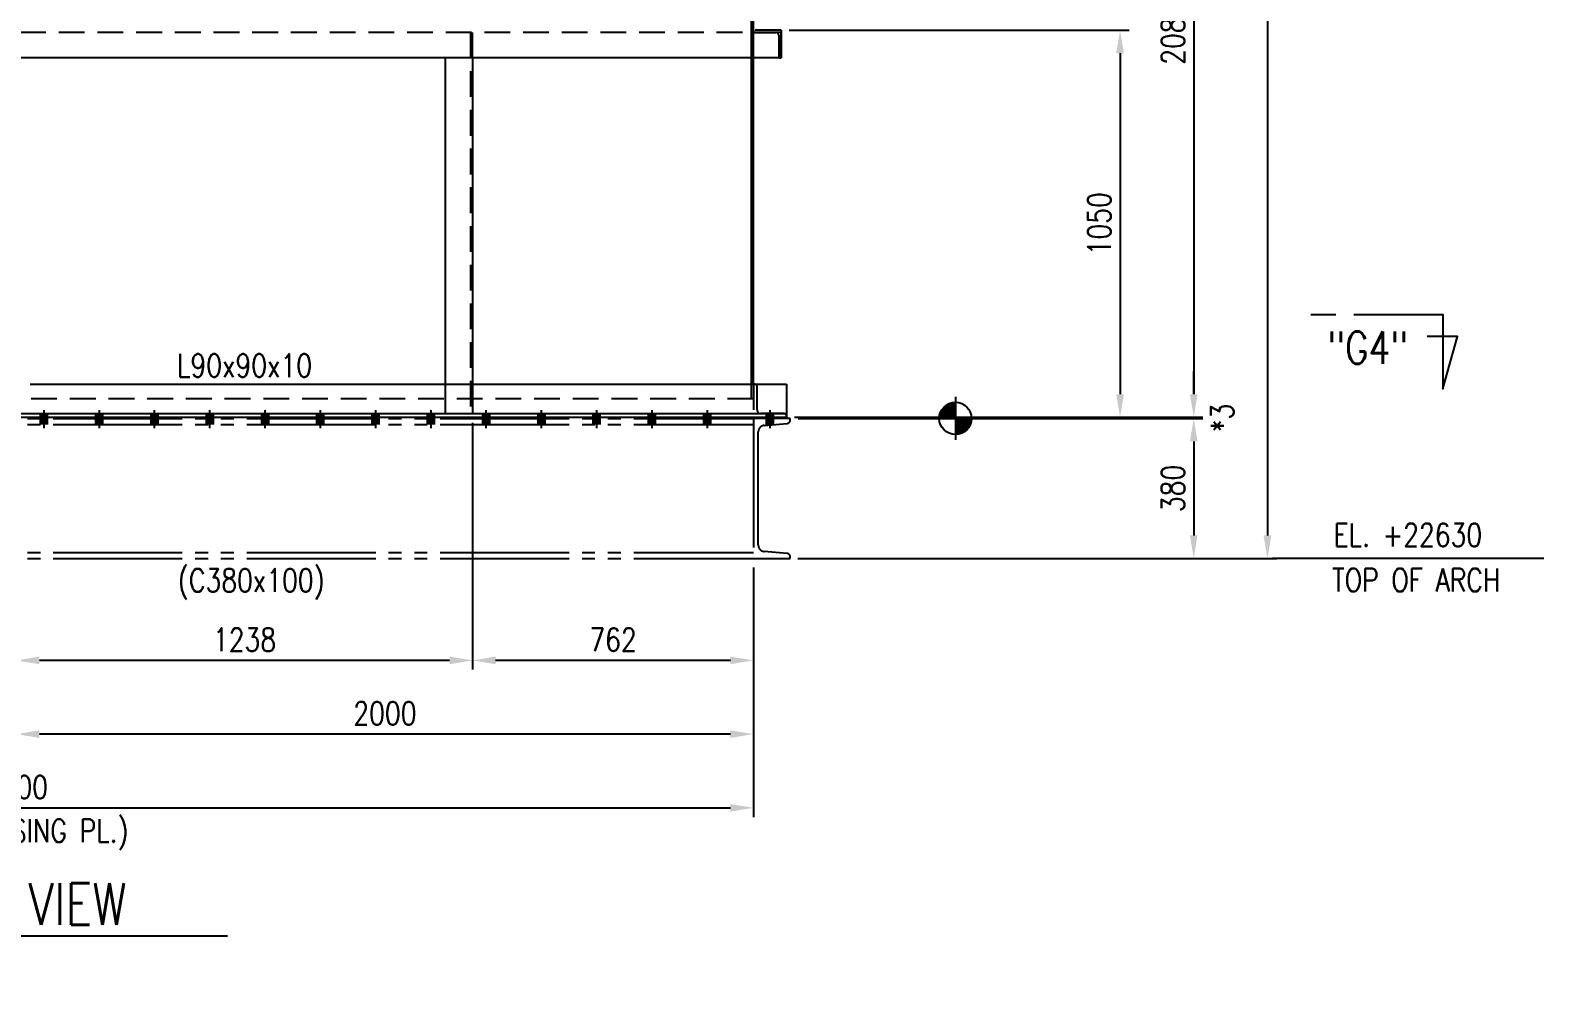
# Model space of a CAD drawing. Header units: millimetres. Extents: x 0 to 134087, y -49114 to 20834.
# Drawn here: x 13100 to 17208, y -42651 to -40027 of the extents above; entities that cross this region are included whole.
import ezdxf
from ezdxf.enums import TextEntityAlignment as Align

# ---------------------------------------------------------------- set-up
doc = ezdxf.new("R2010")
doc.units = ezdxf.units.MM
doc.header["$LTSCALE"] = 35
for name, pattern in [('JNK-CENTER', [34, 30, -1.5, 1, -1.5]), ('JNK-HIDDEN', [3, 2, -1]), ('JNK-PHANTOM', [15, 10, -1, 1, -1, 1, -1])]:
    doc.linetypes.add(name, pattern=pattern)
for name, color, linetype in [('CEN-R', 1, 'JNK-CENTER'), ('CON-C', 4, 'Continuous'), ('CON-G', 3, 'Continuous'), ('CON-W', 7, 'Continuous'), ('CON-Y', 2, 'Continuous'), ('Dim-W', 7, 'Continuous'), ('HID-Y', 2, 'JNK-HIDDEN'), ('PHA-M', 6, 'JNK-PHANTOM'), ('STL-OBJT', 7, 'Continuous'), ('TXTT-C', 4, 'Continuous')]:
    doc.layers.add(name, color=color, linetype=linetype)
doc.styles.add('SIMPLEX', font='simplex.shx', dxfattribs={"width": 0.8})
doc.dimstyles.new('DIM25', dxfattribs={"dimscale": 25, "dimtxt": 2.5, "dimasz": 2.5, "dimexe": 1, "dimexo": 1, "dimgap": 1, "dimtad": 1, "dimdec": 1, "dimdsep": 46, "dimtxsty": 'SIMPLEX', "dimcen": 0, "dimclrt": 2, "dimazin": 2, "dimtfac": 1, "dimtdec": 1, "dimtix": 1, "dimtmove": 2, "dimatfit": 0, "dimfxl": 0.18, "dimtolj": 1, "dimtzin": 0, "dimarcsym": 0})

# ---------------------------------------------------------------- blocks, each defined once
blk = doc.blocks.new('SECTITLE')
at = {"layer": 'CON-G'}
for p, q in [((-1.7, 0), (44.1, 0)), ((5, -6.7), (20.86, -6.7))]:
    blk.add_line(p, q, dxfattribs=at)
blk.add_arc((5, 0), 6.7, 0, 270, dxfattribs=at)
at = {"layer": 'CON-C', "style": 'SIMPLEX', "width": 0.8}
for tag, p in [('A', (5.06, 1.04)), ('ELEVATION', (27.83, 1.22))]:
    blk.add_attdef(tag, text='', height=4.5, dxfattribs=at).set_placement(p, align=Align.CENTER)
at = {"layer": 'CON-Y', "style": 'SIMPLEX', "width": 0.8}
blk.add_attdef('SCALE', text='', height=2.5, dxfattribs=at).set_placement((44.9, -3.72), align=Align.RIGHT)
blk.add_attdef('H0000-0000', (1.54, -4.72), '', height=2.5, dxfattribs=at)
blk = doc.blocks.new('*D2110')
at = {"layer": 'DEFPOINTS', "color": 0, "transparency": 16777216}
for p in [(11062.8, -41459.4), (15062.8, -41459.3), (15062.8, -42136.1)]:
    blk.add_point(p, dxfattribs=at)
at = {"layer": 'Dim-W', "color": 0, "lineweight": -2, "transparency": 16777216}
for p, q in [((11062.8, -41484.4), (11062.8, -42161.1)), ((15062.8, -41484.3), (15062.8, -42161.1)), ((11125.3, -42136.1), (15000.3, -42136.1))]:
    blk.add_line(p, q, dxfattribs=at)
at = {"layer": 'Dim-W', "color": 0, "transparency": 16777216}
for points in [[(11125.3, -42125.7), (11125.3, -42146.5), (11062.8, -42136.1)], [(15000.3, -42125.7), (15000.3, -42146.5), (15062.8, -42136.1)]]:
    blk.add_solid(points, dxfattribs=at)
at = {"layer": 'Dim-W', "color": 2, "transparency": 16777216, "char_height": 62.5, "attachment_point": 5, "style": 'SIMPLEX'}
for s, insert in [('\\A1;4000', (13062.8, -42079.9)), ('\\A1;(O/O CASING PL.)', (13062.8, -42208.7))]:
    blk.add_mtext(s, dxfattribs=dict(at, insert=insert))
blk = doc.blocks.new('*D2013')
at = {"layer": 'DEFPOINTS', "color": 0, "transparency": 16777216}
for p in [(14300.8, -41066.6), (15062.8, -41459.6), (14300.8, -41736.1)]:
    blk.add_point(p, dxfattribs=at)
at = {"layer": 'Dim-W', "color": 0, "lineweight": -2, "transparency": 16777216}
for p, q in [((14300.8, -41091.6), (14300.8, -41761.1)), ((15062.8, -41484.6), (15062.8, -41761.1)), ((15000.3, -41736.1), (14363.3, -41736.1))]:
    blk.add_line(p, q, dxfattribs=at)
at = {"layer": 'Dim-W', "color": 0, "transparency": 16777216}
for points in [[(14363.3, -41725.7), (14363.3, -41746.5), (14300.8, -41736.1)], [(15000.3, -41725.7), (15000.3, -41746.5), (15062.8, -41736.1)]]:
    blk.add_solid(points, dxfattribs=at)
at = {"layer": 'Dim-W', "color": 2, "transparency": 16777216, "insert": (14681.8, -41679.9), "char_height": 62.5, "attachment_point": 5, "style": 'SIMPLEX'}
blk.add_mtext('\\A1;762', dxfattribs=at)
blk = doc.blocks.new('*D2014')
at = {"layer": 'DEFPOINTS', "color": 0, "transparency": 16777216}
for p in [(14300.8, -41066.6), (13062.8, -41559.6), (13062.8, -41736.1)]:
    blk.add_point(p, dxfattribs=at)
at = {"layer": 'Dim-W', "color": 0, "lineweight": -2, "transparency": 16777216}
for p, q in [((14300.8, -41091.6), (14300.8, -41761.1)), ((13062.8, -41584.6), (13062.8, -41761.1)), ((14238.3, -41736.1), (13125.3, -41736.1))]:
    blk.add_line(p, q, dxfattribs=at)
at = {"layer": 'Dim-W', "color": 0, "transparency": 16777216}
for points in [[(13125.3, -41725.7), (13125.3, -41746.5), (13062.8, -41736.1)], [(14238.3, -41725.7), (14238.3, -41746.5), (14300.8, -41736.1)]]:
    blk.add_solid(points, dxfattribs=at)
at = {"layer": 'Dim-W', "color": 2, "transparency": 16777216, "insert": (13681.8, -41679.9), "char_height": 62.5, "attachment_point": 5, "style": 'SIMPLEX'}
blk.add_mtext('\\A1;1238', dxfattribs=at)
blk = doc.blocks.new('*D2016')
at = {"layer": 'DEFPOINTS', "color": 0, "transparency": 16777216}
for p in [(15062.8, -41459.6), (13062.8, -41559.6), (13062.8, -41936.1)]:
    blk.add_point(p, dxfattribs=at)
at = {"layer": 'Dim-W', "color": 0, "lineweight": -2, "transparency": 16777216}
for p, q in [((15062.8, -41484.6), (15062.8, -41961.1)), ((13062.8, -41584.6), (13062.8, -41961.1)), ((15000.3, -41936.1), (13125.3, -41936.1))]:
    blk.add_line(p, q, dxfattribs=at)
at = {"layer": 'Dim-W', "color": 0, "transparency": 16777216}
for points in [[(13125.3, -41925.7), (13125.3, -41946.5), (13062.8, -41936.1)], [(15000.3, -41925.7), (15000.3, -41946.5), (15062.8, -41936.1)]]:
    blk.add_solid(points, dxfattribs=at)
at = {"layer": 'Dim-W', "color": 2, "transparency": 16777216, "insert": (14062.8, -41879.9), "char_height": 62.5, "attachment_point": 5, "style": 'SIMPLEX'}
blk.add_mtext('\\A1;2000', dxfattribs=at)
blk = doc.blocks.new('*D2026')
at = {"layer": 'DEFPOINTS', "color": 0, "transparency": 16777216}
for p in [(15135.7, -38992.6), (15149.5, -41076.6), (16257.8, -41076.6)]:
    blk.add_point(p, dxfattribs=at)
at = {"layer": 'Dim-W', "color": 0, "lineweight": -2, "transparency": 16777216}
for p, q in [((15160.7, -38992.6), (16282.8, -38992.6)), ((16257.8, -39055.1), (16257.8, -41014.1)), ((15174.5, -41076.6), (16282.8, -41076.6))]:
    blk.add_line(p, q, dxfattribs=at)
at = {"layer": 'Dim-W', "color": 0, "transparency": 16777216}
for points in [[(16247.3, -39055.1), (16268.2, -39055.1), (16257.8, -38992.6)], [(16247.3, -41014.1), (16268.2, -41014.1), (16257.8, -41076.6)]]:
    blk.add_solid(points, dxfattribs=at)
at = {"layer": 'Dim-W', "color": 2, "transparency": 16777216, "insert": (16201.5, -40034.6), "char_height": 62.5, "attachment_point": 5, "rotation": 90, "style": 'SIMPLEX', "bg_fill": 3, "box_fill_scale": 1.1, "bg_fill_color": 256, "bg_fill_true_color": 13158600, "bg_fill_transparency": 0}
blk.add_mtext('\\A1;2084', dxfattribs=at)
blk = doc.blocks.new('*D2027')
at = {"layer": 'DEFPOINTS', "color": 0, "transparency": 16777216}
for p in [(15159.5, -41079.6), (15158.2, -41459.6), (16257.8, -41459.6)]:
    blk.add_point(p, dxfattribs=at)
at = {"layer": 'Dim-W', "color": 0, "lineweight": -2, "transparency": 16777216}
for p, q in [((15184.5, -41079.6), (16282.8, -41079.6)), ((16257.8, -41142.1), (16257.8, -41397.1)), ((15183.2, -41459.6), (16282.8, -41459.6))]:
    blk.add_line(p, q, dxfattribs=at)
at = {"layer": 'Dim-W', "color": 0, "transparency": 16777216}
for points in [[(16247.3, -41142.1), (16268.2, -41142.1), (16257.8, -41079.6)], [(16247.3, -41397.1), (16268.2, -41397.1), (16257.8, -41459.6)]]:
    blk.add_solid(points, dxfattribs=at)
at = {"layer": 'Dim-W', "color": 2, "transparency": 16777216, "insert": (16201.5, -41269.6), "char_height": 62.5, "attachment_point": 5, "rotation": 90, "style": 'SIMPLEX', "bg_fill": 3, "box_fill_scale": 1.1, "bg_fill_color": 256, "bg_fill_true_color": 13158600, "bg_fill_transparency": 0}
blk.add_mtext('\\A1;380', dxfattribs=at)
blk = doc.blocks.new('FS-MARK')
h = blk.add_hatch(color=256)
edge = h.paths.add_edge_path()
edge.add_arc((0, 0), 1.75, 90, 180)
edge.add_line((-1.75, 0), (0, 0))
edge.add_line((0, 0), (0, 1.75))
h = blk.add_hatch(color=256)
edge = h.paths.add_edge_path()
edge.add_line((0, 0), (0, -1.75))
edge.add_arc((0, 0), 1.75, 270, 360)
edge.add_line((1.75, 0), (0, 0))
for p, q in [((0, 2.33), (0, -2.33)), ((2.33, 0), (-2.33, 0))]:
    blk.add_line(p, q)
blk.add_circle((0, 0), 1.75)
at = {"layer": 'CON-Y', "style": 'SIMPLEX', "width": 0.8}
blk.add_attdef('F.S.', (3.19, 1), '', height=2.5, dxfattribs=at)
blk = doc.blocks.new('*D2030')
at = {"layer": 'DEFPOINTS', "color": 0, "transparency": 16777216}
for p in [(16257.8, -41076.6), (16257.8, -41079.6), (16257.8, -41079.6)]:
    blk.add_point(p, dxfattribs=at)
at = {"layer": 'Dim-W', "color": 0, "lineweight": -2, "transparency": 16777216}
for p, q in [((16257.8, -41014.1), (16257.8, -40951.6)), ((16257.8, -41076.6), (16257.8, -41079.6)), ((16257.8, -41142.1), (16257.8, -41204.6))]:
    blk.add_line(p, q, dxfattribs=at)
at = {"layer": 'Dim-W', "color": 0, "transparency": 16777216}
for points in [[(16247.3, -41014.1), (16268.2, -41014.1), (16257.8, -41076.6)], [(16247.3, -41142.1), (16268.2, -41142.1), (16257.8, -41079.6)]]:
    blk.add_solid(points, dxfattribs=at)
at = {"layer": 'Dim-W', "color": 2, "transparency": 16777216, "insert": (16335, -41078.1), "char_height": 62.5, "attachment_point": 5, "rotation": 90, "style": 'SIMPLEX', "bg_fill": 3, "box_fill_scale": 1.1, "bg_fill_color": 256, "bg_fill_true_color": 13158600, "bg_fill_transparency": 0}
blk.add_mtext('\\A1;*3', dxfattribs=at)
blk = doc.blocks.new('*D2033')
at = {"layer": 'DEFPOINTS', "color": 0, "transparency": 16777216}
for p in [(15135.2, -40026.6), (15149.5, -41076.6), (16057.8, -41076.6)]:
    blk.add_point(p, dxfattribs=at)
at = {"layer": 'Dim-W', "color": 0, "lineweight": -2, "transparency": 16777216}
for p, q in [((15160.2, -40026.6), (16082.8, -40026.6)), ((16057.8, -40089.1), (16057.8, -41014.1)), ((15174.5, -41076.6), (16082.8, -41076.6))]:
    blk.add_line(p, q, dxfattribs=at)
at = {"layer": 'Dim-W', "color": 0, "transparency": 16777216}
for points in [[(16047.3, -40089.1), (16068.2, -40089.1), (16057.8, -40026.6)], [(16047.3, -41014.1), (16068.2, -41014.1), (16057.8, -41076.6)]]:
    blk.add_solid(points, dxfattribs=at)
at = {"layer": 'Dim-W', "color": 2, "transparency": 16777216, "insert": (16001.5, -40551.6), "char_height": 62.5, "attachment_point": 5, "rotation": 90, "style": 'SIMPLEX', "bg_fill": 3, "box_fill_scale": 1.1, "bg_fill_color": 256, "bg_fill_true_color": 13158600, "bg_fill_transparency": 0}
blk.add_mtext('\\A1;1050', dxfattribs=at)
blk = doc.blocks.new('*D2037')
at = {"layer": 'DEFPOINTS', "color": 0, "transparency": 16777216}
for p in [(13865.8, -35659.6), (15162.8, -41459.6), (16457.8, -41459.6)]:
    blk.add_point(p, dxfattribs=at)
at = {"layer": 'Dim-W', "color": 0, "lineweight": -2, "transparency": 16777216}
for p, q in [((13890.8, -35659.6), (16482.8, -35659.6)), ((16457.8, -35722.1), (16457.8, -41397.1)), ((15187.8, -41459.6), (16482.8, -41459.6))]:
    blk.add_line(p, q, dxfattribs=at)
at = {"layer": 'Dim-W', "color": 0, "transparency": 16777216}
for points in [[(16447.3, -35722.1), (16468.2, -35722.1), (16457.8, -35659.6)], [(16447.3, -41397.1), (16468.2, -41397.1), (16457.8, -41459.6)]]:
    blk.add_solid(points, dxfattribs=at)
at = {"layer": 'Dim-W', "color": 2, "transparency": 16777216, "insert": (16401.5, -38559.6), "char_height": 62.5, "attachment_point": 5, "rotation": 90, "style": 'SIMPLEX', "bg_fill": 3, "box_fill_scale": 1.1, "bg_fill_color": 256, "bg_fill_true_color": 13158600, "bg_fill_transparency": 0}
blk.add_mtext('\\A1;5800', dxfattribs=at)
blk = doc.blocks.new('SECMARK2')
at = {"layer": 'TXTT-C'}
blk.add_line((0, 0), (-2.72, 0), dxfattribs=at)
blk.add_lwpolyline([(-4.67, 0), (-14.32, 0), (-14.32, 8.05), (-15.93, 2.38), (-12.63, 2.38)], dxfattribs=at)
at = {"layer": 'TXTT-C', "style": 'SIMPLEX', "width": 1.17}
blk.add_attdef('TAG', text='', height=3.5, dxfattribs=at).set_placement((-7.82, 1.36), align=Align.CENTER)

msp = doc.modelspace()

# ---------------------------------------------------------------- hatches: boundary and pattern name
at = {"layer": 'Dim-W'}
h = msp.add_hatch(color=256, dxfattribs=at)
h.paths.add_polyline_path([(13137.8498, -41066.6369), (13147.3498, -41066.6369), (13147.3498, -41076.6369), (13137.8498, -41076.6369)])
h.paths.add_polyline_path([(13128.3498, -41066.6369), (13137.8498, -41066.6369), (13137.8498, -41076.6369), (13128.3498, -41076.6369)])
h.paths.add_polyline_path([(13137.8498, -41079.6369), (13147.3498, -41079.6369), (13147.3498, -41096.1369), (13137.8498, -41096.1369)])
h.paths.add_polyline_path([(13128.3498, -41079.6369), (13137.8498, -41079.6369), (13137.8498, -41096.1369), (13128.3498, -41096.1369)])
h = msp.add_hatch(color=256, dxfattribs=at)
h.paths.add_polyline_path([(13287.8498, -41066.6369), (13297.3498, -41066.6369), (13297.3498, -41076.6369), (13287.8498, -41076.6369)])
h.paths.add_polyline_path([(13278.3498, -41066.6369), (13287.8498, -41066.6369), (13287.8498, -41076.6369), (13278.3498, -41076.6369)])
h.paths.add_polyline_path([(13287.8498, -41079.6369), (13297.3498, -41079.6369), (13297.3498, -41096.1369), (13287.8498, -41096.1369)])
h.paths.add_polyline_path([(13278.3498, -41079.6369), (13287.8498, -41079.6369), (13287.8498, -41096.1369), (13278.3498, -41096.1369)])
h = msp.add_hatch(color=256, dxfattribs=at)
h.paths.add_polyline_path([(13437.8498, -41066.6369), (13447.3498, -41066.6369), (13447.3498, -41076.6369), (13437.8498, -41076.6369)])
h.paths.add_polyline_path([(13428.3498, -41066.6369), (13437.8498, -41066.6369), (13437.8498, -41076.6369), (13428.3498, -41076.6369)])
h.paths.add_polyline_path([(13437.8498, -41079.6369), (13447.3498, -41079.6369), (13447.3498, -41096.1369), (13437.8498, -41096.1369)])
h.paths.add_polyline_path([(13428.3498, -41079.6369), (13437.8498, -41079.6369), (13437.8498, -41096.1369), (13428.3498, -41096.1369)])
h = msp.add_hatch(color=256, dxfattribs=at)
h.paths.add_polyline_path([(13587.8498, -41066.6369), (13597.3498, -41066.6369), (13597.3498, -41076.6369), (13587.8498, -41076.6369)])
h.paths.add_polyline_path([(13578.3498, -41066.6369), (13587.8498, -41066.6369), (13587.8498, -41076.6369), (13578.3498, -41076.6369)])
h.paths.add_polyline_path([(13587.8498, -41079.6369), (13597.3498, -41079.6369), (13597.3498, -41096.1369), (13587.8498, -41096.1369)])
h.paths.add_polyline_path([(13578.3498, -41079.6369), (13587.8498, -41079.6369), (13587.8498, -41096.1369), (13578.3498, -41096.1369)])
h = msp.add_hatch(color=256, dxfattribs=at)
h.paths.add_polyline_path([(13737.8498, -41066.6369), (13747.3498, -41066.6369), (13747.3498, -41076.6369), (13737.8498, -41076.6369)])
h.paths.add_polyline_path([(13728.3498, -41066.6369), (13737.8498, -41066.6369), (13737.8498, -41076.6369), (13728.3498, -41076.6369)])
h.paths.add_polyline_path([(13737.8498, -41079.6369), (13747.3498, -41079.6369), (13747.3498, -41096.1369), (13737.8498, -41096.1369)])
h.paths.add_polyline_path([(13728.3498, -41079.6369), (13737.8498, -41079.6369), (13737.8498, -41096.1369), (13728.3498, -41096.1369)])
h = msp.add_hatch(color=256, dxfattribs=at)
h.paths.add_polyline_path([(13887.8498, -41066.6369), (13897.3498, -41066.6369), (13897.3498, -41076.6369), (13887.8498, -41076.6369)])
h.paths.add_polyline_path([(13878.3498, -41066.6369), (13887.8498, -41066.6369), (13887.8498, -41076.6369), (13878.3498, -41076.6369)])
h.paths.add_polyline_path([(13887.8498, -41079.6369), (13897.3498, -41079.6369), (13897.3498, -41096.1369), (13887.8498, -41096.1369)])
h.paths.add_polyline_path([(13878.3498, -41079.6369), (13887.8498, -41079.6369), (13887.8498, -41096.1369), (13878.3498, -41096.1369)])
h = msp.add_hatch(color=256, dxfattribs=at)
h.paths.add_polyline_path([(14037.8498, -41066.6369), (14047.3498, -41066.6369), (14047.3498, -41076.6369), (14037.8498, -41076.6369)])
h.paths.add_polyline_path([(14028.3498, -41066.6369), (14037.8498, -41066.6369), (14037.8498, -41076.6369), (14028.3498, -41076.6369)])
h.paths.add_polyline_path([(14037.8498, -41079.6369), (14047.3498, -41079.6369), (14047.3498, -41096.1369), (14037.8498, -41096.1369)])
h.paths.add_polyline_path([(14028.3498, -41079.6369), (14037.8498, -41079.6369), (14037.8498, -41096.1369), (14028.3498, -41096.1369)])
h = msp.add_hatch(color=256, dxfattribs=at)
h.paths.add_polyline_path([(14187.8498, -41066.6369), (14197.3498, -41066.6369), (14197.3498, -41076.6369), (14187.8498, -41076.6369)])
h.paths.add_polyline_path([(14178.3498, -41066.6369), (14187.8498, -41066.6369), (14187.8498, -41076.6369), (14178.3498, -41076.6369)])
h.paths.add_polyline_path([(14187.8498, -41079.6369), (14197.3498, -41079.6369), (14197.3498, -41096.1369), (14187.8498, -41096.1369)])
h.paths.add_polyline_path([(14178.3498, -41079.6369), (14187.8498, -41079.6369), (14187.8498, -41096.1369), (14178.3498, -41096.1369)])
h = msp.add_hatch(color=256, dxfattribs=at)
h.paths.add_polyline_path([(14337.8498, -41066.6369), (14347.3498, -41066.6369), (14347.3498, -41076.6369), (14337.8498, -41076.6369)])
h.paths.add_polyline_path([(14328.3498, -41066.6369), (14337.8498, -41066.6369), (14337.8498, -41076.6369), (14328.3498, -41076.6369)])
h.paths.add_polyline_path([(14337.8498, -41079.6369), (14347.3498, -41079.6369), (14347.3498, -41096.1369), (14337.8498, -41096.1369)])
h.paths.add_polyline_path([(14328.3498, -41079.6369), (14337.8498, -41079.6369), (14337.8498, -41096.1369), (14328.3498, -41096.1369)])
h = msp.add_hatch(color=256, dxfattribs=at)
h.paths.add_polyline_path([(14487.8498, -41066.6369), (14497.3498, -41066.6369), (14497.3498, -41076.6369), (14487.8498, -41076.6369)])
h.paths.add_polyline_path([(14478.3498, -41066.6369), (14487.8498, -41066.6369), (14487.8498, -41076.6369), (14478.3498, -41076.6369)])
h.paths.add_polyline_path([(14487.8498, -41079.6369), (14497.3498, -41079.6369), (14497.3498, -41096.1369), (14487.8498, -41096.1369)])
h.paths.add_polyline_path([(14478.3498, -41079.6369), (14487.8498, -41079.6369), (14487.8498, -41096.1369), (14478.3498, -41096.1369)])
h = msp.add_hatch(color=256, dxfattribs=at)
h.paths.add_polyline_path([(14637.8498, -41066.6369), (14647.3498, -41066.6369), (14647.3498, -41076.6369), (14637.8498, -41076.6369)])
h.paths.add_polyline_path([(14628.3498, -41066.6369), (14637.8498, -41066.6369), (14637.8498, -41076.6369), (14628.3498, -41076.6369)])
h.paths.add_polyline_path([(14637.8498, -41079.6369), (14647.3498, -41079.6369), (14647.3498, -41096.1369), (14637.8498, -41096.1369)])
h.paths.add_polyline_path([(14628.3498, -41079.6369), (14637.8498, -41079.6369), (14637.8498, -41096.1369), (14628.3498, -41096.1369)])
h = msp.add_hatch(color=256, dxfattribs=at)
h.paths.add_polyline_path([(14787.8498, -41066.6369), (14797.3498, -41066.6369), (14797.3498, -41076.6369), (14787.8498, -41076.6369)])
h.paths.add_polyline_path([(14778.3498, -41066.6369), (14787.8498, -41066.6369), (14787.8498, -41076.6369), (14778.3498, -41076.6369)])
h.paths.add_polyline_path([(14787.8498, -41079.6369), (14797.3498, -41079.6369), (14797.3498, -41096.1369), (14787.8498, -41096.1369)])
h.paths.add_polyline_path([(14778.3498, -41079.6369), (14787.8498, -41079.6369), (14787.8498, -41096.1369), (14778.3498, -41096.1369)])
h = msp.add_hatch(color=256, dxfattribs=at)
h.paths.add_polyline_path([(14937.8498, -41066.6369), (14947.3498, -41066.6369), (14947.3498, -41076.6369), (14937.8498, -41076.6369)])
h.paths.add_polyline_path([(14928.3498, -41066.6369), (14937.8498, -41066.6369), (14937.8498, -41076.6369), (14928.3498, -41076.6369)])
h.paths.add_polyline_path([(14937.8498, -41079.6369), (14947.3498, -41079.6369), (14947.3498, -41096.1369), (14937.8498, -41096.1369)])
h.paths.add_polyline_path([(14928.3498, -41079.6369), (14937.8498, -41079.6369), (14937.8498, -41096.1369), (14928.3498, -41096.1369)])
h = msp.add_hatch(color=256, dxfattribs=at)
h.paths.add_polyline_path([(15107.8498, -41066.6369), (15117.3498, -41066.6369), (15117.3498, -41076.6369), (15107.8498, -41076.6369)])
h.paths.add_polyline_path([(15098.3498, -41066.6369), (15107.8498, -41066.6369), (15107.8498, -41076.6369), (15098.3498, -41076.6369)])
h.paths.add_polyline_path([(15107.8498, -41079.6369), (15117.3498, -41079.6369), (15117.3498, -41096.3119), (15107.8498, -41097.1431)])
h.paths.add_polyline_path([(15098.3498, -41079.6369), (15107.8498, -41079.6369), (15107.8498, -41097.1431), (15098.3498, -41097.9742)])

# ---------------------------------------------------------------- linework, layer by layer
at = {"layer": 'CEN-R'}
for p, q in [((13137.8498, -41106.1369), (13137.8498, -41057.6369)), ((13287.8498, -41106.1369), (13287.8498, -41057.6369)), ((13437.8498, -41106.1369), (13437.8498, -41057.6369)), ((13587.8498, -41106.1369), (13587.8498, -41057.6369)), ((13737.8498, -41106.1369), (13737.8498, -41057.6369)), ((13887.8498, -41106.1369), (13887.8498, -41057.6369)), ((14037.8498, -41106.1369), (14037.8498, -41057.6369)), ((14187.8498, -41106.1369), (14187.8498, -41057.6369)), ((14337.8498, -41106.1369), (14337.8498, -41057.6369)), ((14487.8498, -41106.1369), (14487.8498, -41057.6369)), ((14637.8498, -41106.1369), (14637.8498, -41057.6369)), ((14787.8498, -41106.1369), (14787.8498, -41057.6369)), ((14937.8498, -41106.1369), (14937.8498, -41057.6369)), ((15107.8498, -41105.6369), (15107.8498, -41057.6369))]:
    msp.add_line(p, q, dxfattribs=at)
at = {"layer": 'CON-G'}
for p, q in [((15062.8498, -40986.6369), (15062.8498, -39027.6369)), ((15057.8498, -40986.6369), (15057.8498, -39067.6369)), ((14225.8498, -40101.6369), (14225.8498, -41066.6369)), ((14300.8498, -40101.6369), (14300.8498, -41066.6369)), ((13099.8498, -40986.6369), (14225.8498, -40986.6369)), ((14300.8498, -40986.6369), (15152.8498, -40986.6369)), ((15152.8498, -40986.6369), (15152.8498, -41076.6369)), ((10972.8498, -41066.6369), (15152.8498, -41066.6369)), ((10972.8498, -41076.6369), (15152.8498, -41076.6369))]:
    msp.add_line(p, q, dxfattribs=at)
at = {"layer": 'HID-Y'}
for p, q in [((14294.8498, -40032.6369), (14294.8498, -41066.6369)), ((14300.8498, -40101.6369), (14300.8498, -40032.6369)), ((15057.8498, -40101.6369), (15057.8498, -40026.6369)), ((15062.8498, -40101.6369), (15062.8498, -40026.6369)), ((14225.8498, -40986.6369), (14300.8498, -40986.6369)), ((15057.8498, -41026.6369), (15057.8498, -40986.6369)), ((15062.8498, -41026.6369), (11062.8498, -41026.6369)), ((13128.3498, -41076.6369), (13128.3498, -41066.6369)), ((13147.3498, -41076.6369), (13147.3498, -41066.6369)), ((13278.3498, -41076.6369), (13278.3498, -41066.6369)), ((13297.3498, -41076.6369), (13297.3498, -41066.6369)), ((13428.3498, -41076.6369), (13428.3498, -41066.6369)), ((13447.3498, -41076.6369), (13447.3498, -41066.6369)), ((13578.3498, -41076.6369), (13578.3498, -41066.6369)), ((13597.3498, -41076.6369), (13597.3498, -41066.6369)), ((13728.3498, -41076.6369), (13728.3498, -41066.6369)), ((13747.3498, -41076.6369), (13747.3498, -41066.6369)), ((13878.3498, -41076.6369), (13878.3498, -41066.6369)), ((13897.3498, -41076.6369), (13897.3498, -41066.6369)), ((14028.3498, -41076.6369), (14028.3498, -41066.6369)), ((14047.3498, -41076.6369), (14047.3498, -41066.6369)), ((14178.3498, -41076.6369), (14178.3498, -41066.6369)), ((14197.3498, -41076.6369), (14197.3498, -41066.6369)), ((14328.3498, -41076.6369), (14328.3498, -41066.6369)), ((14347.3498, -41076.6369), (14347.3498, -41066.6369)), ((14478.3498, -41076.6369), (14478.3498, -41066.6369)), ((14497.3498, -41076.6369), (14497.3498, -41066.6369)), ((14628.3498, -41076.6369), (14628.3498, -41066.6369)), ((14647.3498, -41076.6369), (14647.3498, -41066.6369)), ((14778.3498, -41076.6369), (14778.3498, -41066.6369)), ((14797.3498, -41076.6369), (14797.3498, -41066.6369)), ((14928.3498, -41076.6369), (14928.3498, -41066.6369)), ((14947.3498, -41076.6369), (14947.3498, -41066.6369)), ((15098.3498, -41076.6369), (15098.3498, -41066.6369)), ((15117.3498, -41076.6369), (15117.3498, -41066.6369)), ((13128.3498, -41096.1369), (13128.3498, -41079.6369)), ((13147.3498, -41096.1369), (13147.3498, -41079.6369)), ((13278.3498, -41096.1369), (13278.3498, -41079.6369)), ((13297.3498, -41096.1369), (13297.3498, -41079.6369)), ((13428.3498, -41096.1369), (13428.3498, -41079.6369)), ((13447.3498, -41096.1369), (13447.3498, -41079.6369)), ((13578.3498, -41096.1369), (13578.3498, -41079.6369)), ((13597.3498, -41096.1369), (13597.3498, -41079.6369)), ((13728.3498, -41096.1369), (13728.3498, -41079.6369)), ((13747.3498, -41096.1369), (13747.3498, -41079.6369)), ((13878.3498, -41096.1369), (13878.3498, -41079.6369)), ((13897.3498, -41096.1369), (13897.3498, -41079.6369)), ((14028.3498, -41096.1369), (14028.3498, -41079.6369)), ((14047.3498, -41096.1369), (14047.3498, -41079.6369)), ((14178.3498, -41096.1369), (14178.3498, -41079.6369)), ((14197.3498, -41096.1369), (14197.3498, -41079.6369)), ((14328.3498, -41096.1369), (14328.3498, -41079.6369)), ((14347.3498, -41096.1369), (14347.3498, -41079.6369)), ((14478.3498, -41096.1369), (14478.3498, -41079.6369)), ((14497.3498, -41096.1369), (14497.3498, -41079.6369)), ((14628.3498, -41096.1369), (14628.3498, -41079.6369)), ((14647.3498, -41096.1369), (14647.3498, -41079.6369)), ((14778.3498, -41096.1369), (14778.3498, -41079.6369)), ((14797.3498, -41096.1369), (14797.3498, -41079.6369)), ((14928.3498, -41096.1369), (14928.3498, -41079.6369)), ((14947.3498, -41096.1369), (14947.3498, -41079.6369)), ((15098.3498, -41097.9742), (15098.3498, -41079.6369)), ((15117.3498, -41096.3119), (15117.3498, -41079.6369))]:
    msp.add_line(p, q, dxfattribs=at)
msp.add_lwpolyline([(15062.8498, -41076.6369), (15152.8498, -41076.6369), (15152.8498, -41073.6369, 0.414213562), (15145.8498, -41066.6369), (15082.8498, -41066.6369, -0.414213562), (15072.8498, -41056.6369), (15072.8498, -40993.6369, 0.414213562), (15065.8498, -40986.6369), (15062.8498, -40986.6369)], format="xyb", close=True, dxfattribs=at)
at = {"layer": 'PHA-M'}
for p, q in [((11062.8498, -41079.6369), (15062.8498, -41079.6369)), ((11062.8498, -41096.1369), (15062.8498, -41096.1369)), ((11062.8498, -41443.1369), (15062.8498, -41443.1369)), ((11062.8498, -41459.6369), (15062.8498, -41459.6369))]:
    msp.add_line(p, q, dxfattribs=at)
msp.add_lwpolyline([(15062.8498, -41079.6369), (15062.8498, -41459.6369), (15162.8498, -41459.6369), (15162.8498, -41455.1897, 0.388878732), (15154.6342, -41446.2239), (15092.281, -41440.7687, -0.388878732), (15075.8498, -41422.8372), (15075.8498, -41116.4367, -0.388878732), (15092.281, -41098.5052), (15154.6342, -41093.05, 0.388878732), (15162.8498, -41084.0842), (15162.8498, -41079.6369)], format="xyb", close=True, dxfattribs=at)
at = {"layer": 'STL-OBJT'}
msp.add_line((17207.5535, -41459.6369), (16471.4796, -41459.6369), dxfattribs=at)

# ---------------------------------------------------------------- block references
at = {"layer": 'CON-W'}
ref = msp.add_blockref('SECMARK2', (16575.4976, -40797.6755), dxfattribs=dict(at, xscale=25, yscale=25, zscale=25, rotation=180))
ref.add_attrib('TAG', '"G4"', (16620.7659, -40931.3422), dxfattribs={"layer": 'CON-C', "height": 87.5, "style": 'SIMPLEX', "width": 0.8})
at = {"layer": 'CON-W', "xscale": 25, "yscale": 25, "zscale": 25}
msp.add_blockref('SECTITLE', (12532.8498, -42483.7185), dxfattribs=at).add_auto_attribs({'H0000-0000': 'THIS DWG.', 'A': 'G', 'ELEVATION': 'VIEW'})

# ---------------------------------------------------------------- texts
at = {"layer": 'CON-Y', "style": 'SIMPLEX', "width": 0.8}
for s, p in [('L90x90x10', (13498.6771, -40967.3304)), ('EL. +22630', (16637.527, -41426.9852)), ('(C380x100)', (13500.9231, -41550.0099)), ('TOP OF ARCH', (16633.3457, -41549.3082))]:
    msp.add_text(s, height=62.5, dxfattribs=at).set_placement(p)

# ---------------------------------------------------------------- dimensions: what is measured, and where the dimension line sits
at = {"layer": 'Dim-W'}
for base, p1, p2, picture, middle in [((13062.8498, -41736.1216), (14300.8498, -41066.6369), (13062.8498, -41559.6369), '*D2014', (13681.8498, -41679.8716)), ((14300.8498, -41736.1216), (15062.8498, -41459.6369), (14300.8498, -41066.6369), '*D2013', (14681.8498, -41679.8716)), ((13062.8498, -41936.1216), (15062.8498, -41459.6369), (13062.8498, -41559.6369), '*D2016', (14062.8498, -41879.8716))]:
    dim = msp.add_linear_dim(base=base, p1=p1, p2=p2, angle=180, dimstyle='DIM25', override={"dimtix": 0}, dxfattribs=at)
    dim.commit()
    dim.dimension.update_dxf_attribs({"geometry": picture, "text_midpoint": middle})
dim = msp.add_linear_dim(base=(15062.8498, -42136.1216), p1=(11062.8498, -41459.3812), p2=(15062.8498, -41459.2502), text='<>\\X(O/O CASING PL.)', dimstyle='DIM25', dxfattribs=at)
dim.commit()
dim.dimension.update_dxf_attribs({"geometry": '*D2110', "text_midpoint": (13062.8498, -42136.1216)})

# ---------------------------------------------------------------- next in the draw order: dimensions: what is measured, and where the dimension line sits
dim = msp.add_linear_dim(base=(16257.7578, -41076.6369), p1=(15135.7111, -38992.6369), p2=(15149.5153, -41076.6369), angle=90, dimstyle='DIM25', override={"dimdec": 0, "dimtdec": 0, "dimtix": 0, "dimtmove": 0, "dimatfit": 2, "dimtfill": 1}, dxfattribs=at)
dim.commit()
dim.dimension.update_dxf_attribs({"geometry": '*D2026', "text_midpoint": (16201.5078, -40034.6369)})

# ---------------------------------------------------------------- next in the draw order: dimensions: what is measured, and where the dimension line sits
dim = msp.add_linear_dim(base=(16257.7578, -41459.6369), p1=(15159.5153, -41079.6369), p2=(15158.1665, -41459.6369), angle=90, dimstyle='DIM25', override={"dimdec": 0, "dimtdec": 0, "dimtix": 0, "dimatfit": 2, "dimtfill": 1}, dxfattribs=at)
dim.commit()
dim.dimension.update_dxf_attribs({"geometry": '*D2027', "text_midpoint": (16201.5078, -41269.6369)})

# ---------------------------------------------------------------- next in the draw order: block references
at = {"layer": 'STL-OBJT', "xscale": 25, "yscale": 25, "zscale": 25}
msp.add_blockref('FS-MARK', (15611.0632, -41079.6369), dxfattribs=at)

# ---------------------------------------------------------------- next in the draw order: dimensions: what is measured, and where the dimension line sits
at = {"layer": 'Dim-W'}
dim = msp.add_linear_dim(base=(16257.7578, -41079.6369), p1=(16257.7578, -41076.6369), p2=(16257.7578, -41079.6369), angle=90, text='*<>', dimstyle='DIM25', override={"dimdec": 3, "dimtdec": 3, "dimtix": 0, "dimatfit": 2, "dimtfill": 1}, dxfattribs=at)
dim.commit()
dim.dimension.update_dxf_attribs({"geometry": '*D2030', "text_midpoint": (16334.9831, -41078.1369), "dimtype": 160})

# ---------------------------------------------------------------- next in the draw order: dimensions: what is measured, and where the dimension line sits
dim = msp.add_linear_dim(base=(16057.7578, -41076.6369), p1=(15135.1636, -40026.6369), p2=(15149.5153, -41076.6369), angle=90, dimstyle='DIM25', override={"dimdec": 0, "dimtdec": 0, "dimtix": 0, "dimatfit": 2, "dimtfill": 1}, dxfattribs=at)
dim.commit()
dim.dimension.update_dxf_attribs({"geometry": '*D2033', "text_midpoint": (16001.5078, -40551.6369)})

# ---------------------------------------------------------------- next in the draw order: linework, layer by layer
at = {"layer": 'CON-G'}
for p, q in [((15137.8498, -40026.6369), (15137.8498, -40101.6369)), ((15137.8498, -40101.6369), (10987.8498, -40101.6369))]:
    msp.add_line(p, q, dxfattribs=at)
at = {"layer": 'HID-Y'}
msp.add_line((15137.8498, -40032.6369), (10987.8498, -40032.6369), dxfattribs=at)
msp.add_lwpolyline([(15137.8498, -40026.6369), (15062.8498, -40026.6369), (15062.8498, -40028.6369, 0.414213562), (15066.8498, -40032.6369), (15123.3498, -40032.6369, -0.414213562), (15131.8498, -40041.1369), (15131.8498, -40097.6369, 0.414213562), (15135.8498, -40101.6369), (15137.8498, -40101.6369)], format="xyb", close=True, dxfattribs=at)

# ---------------------------------------------------------------- next in the draw order: dimensions: what is measured, and where the dimension line sits
at = {"layer": 'Dim-W'}
dim = msp.add_linear_dim(base=(16457.7578, -41459.6369), p1=(13865.8498, -35659.6369), p2=(15162.8498, -41459.6369), angle=90, dimstyle='DIM25', override={"dimdec": 3, "dimtdec": 3, "dimtix": 0, "dimtmove": 0, "dimatfit": 2, "dimtfill": 1}, dxfattribs=at)
dim.commit()
dim.dimension.update_dxf_attribs({"geometry": '*D2037', "text_midpoint": (16457.7578, -38559.6369), "dimtype": 160})

doc.saveas('drawing.dxf')
